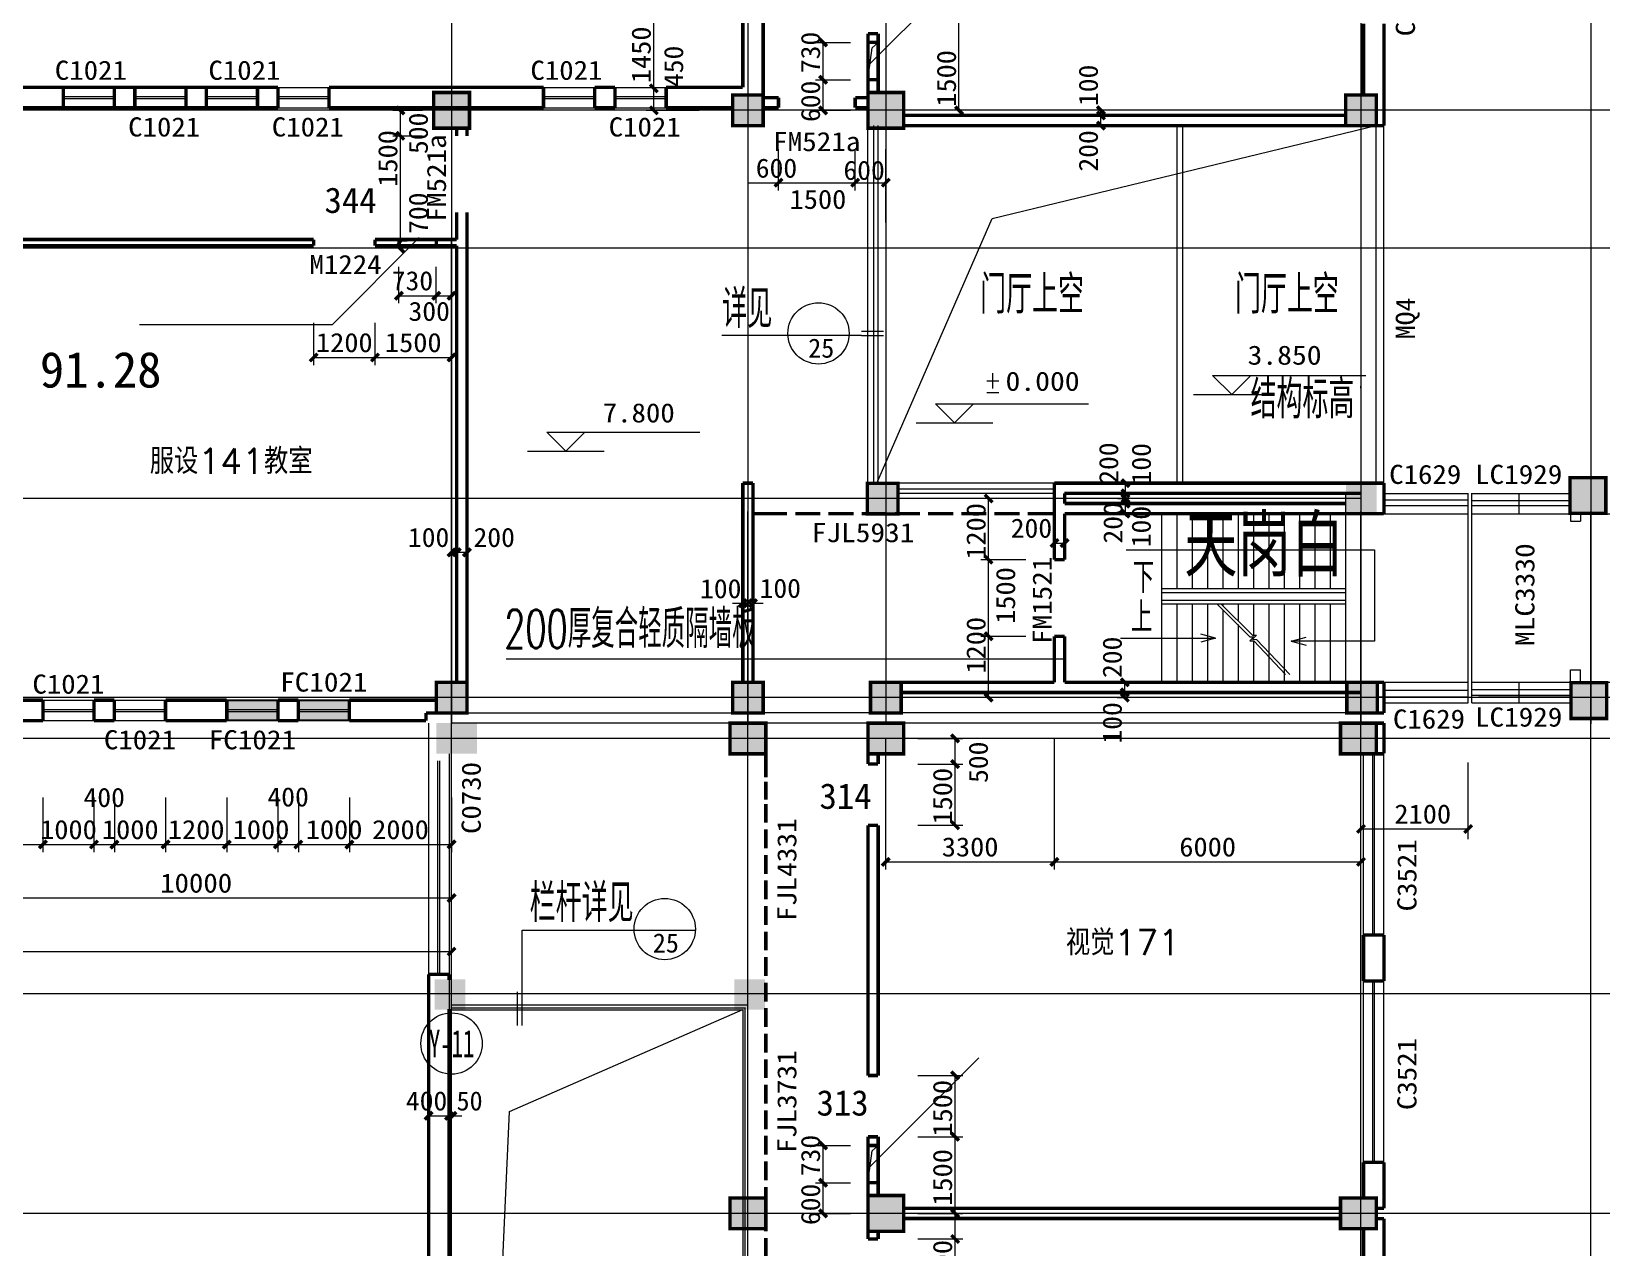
# Model space of a CAD drawing. Extents: x -307567 to 704339, y -10277 to 165507.
# Drawn here: x 149430 to 180165, y 84910 to 108725 of the extents above; entities that cross this region are included whole.
import ezdxf
from ezdxf.enums import TextEntityAlignment as Align

# ---------------------------------------------------------------- set-up
doc = ezdxf.new("R2010")
doc.units = 0
doc.header["$MEASUREMENT"] = 0
doc.layers.add('wode', color=250, linetype='CONTINUOUS', lineweight=0)
doc.layers.add('ziti', color=32, linetype='CONTINUOUS', lineweight=0)
doc.layers.add('中文', color=4, linetype='CONTINUOUS')
doc.styles.add('HZ', font='txt', dxfattribs={"width": 0.7, "height": 5, "bigfont": 'STF:宋体'})
doc.styles.get("Standard").update_dxf_attribs({"font": 'txt', "height": 3})

msp = doc.modelspace()

# ---------------------------------------------------------------- hatches: boundary and pattern name
at = {"layer": '中文'}
h = msp.add_hatch(color=0, dxfattribs=at)
h.paths.add_polyline_path([(155654.7001, 95629.61625), (154654.73702, 95629.61625), (154654.73702, 95448.36241), (155654.7001, 95448.36241)])
h.paths.add_polyline_path([(155654.7001, 95448.36241), (154654.73702, 95448.36241), (154654.73702, 95410.86288), (155654.7001, 95410.86288)])
h.paths.add_polyline_path([(155654.7001, 95410.86288), (154654.73702, 95410.86288), (154654.73702, 95229.62735), (155654.7001, 95229.62735)])
h.paths.add_polyline_path([(154254.72981, 95410.86288), (153254.7301, 95410.86288), (153254.7301, 95229.62735), (154254.72981, 95229.62735)])
h.paths.add_polyline_path([(154254.72981, 95448.36241), (153254.7301, 95448.36241), (153254.7301, 95410.86288), (154254.72981, 95410.86288)])
h.paths.add_polyline_path([(154254.72981, 95629.61625), (153254.7301, 95629.61625), (153254.7301, 95448.36241), (154254.72981, 95448.36241)])

# ---------------------------------------------------------------- linework, layer by layer
at = {"layer": 'wode', "color": 0}
for p, q in [((157654.69952, 147245.49632), (157654.69952, 95169.51457)), ((163454.6026, 147245.49632), (163454.6026, 95169.51457)), ((166154.56886, 147245.49632), (166154.56886, 95169.51457)), ((175454.45261, 147245.49632), (175454.45261, 95169.51457)), ((179954.39636, 147245.49632), (179954.39636, 95169.51457)), ((165844.53855, 108091.99403), (167976.40887, 110223.90098)), ((167584.89766, 107179.48103), (167584.89766, 109879.44728)), ((161612.47475, 107179.48103), (161612.47475, 109079.45117)), ((164776.60756, 108509.46013), (165461.41346, 108509.46013)), ((164926.60569, 107779.47353), (164926.60569, 108509.46013)), ((165884.45504, 108404.5237), (166004.57073, 108509.46013)), ((165804.58544, 107779.47353), (165884.45504, 108404.5237)), ((150054.78231, 107629.4754), (153978.72008, 107629.4754)), ((154254.72981, 107629.4754), (155254.72952, 107629.4754)), ((159454.67702, 107629.4754), (161854.64702, 107629.4754)), ((164776.60756, 107779.47353), (165461.41346, 107779.47353)), ((164926.60569, 107179.48103), (164926.60569, 107779.47353)), ((150054.78231, 107448.22156), (151054.78202, 107448.22156)), ((150054.78231, 107410.72203), (151054.78202, 107410.72203)), ((151454.7526, 107448.22156), (152454.75231, 107448.22156)), ((151454.7526, 107410.72203), (152454.75231, 107410.72203)), ((152854.75952, 107448.22156), (153854.7226, 107448.22156)), ((152854.75952, 107410.72203), (153854.7226, 107410.72203)), ((154254.72981, 107448.22156), (155254.72952, 107448.22156)), ((154254.72981, 107410.72203), (155254.72952, 107410.72203)), ((159454.67702, 107448.22156), (160454.6401, 107448.22156)), ((159454.67702, 107410.72203), (160454.6401, 107410.72203)), ((160848.64153, 107448.22156), (161848.64123, 107448.22156)), ((160848.64153, 107410.72203), (161848.64123, 107410.72203)), ((195197.62623, 107179.48103), (118974.00627, 107179.48103)), ((149975.57187, 107229.47735), (153978.53697, 107229.47735)), ((154254.72981, 107229.47735), (155254.72952, 107229.47735)), ((156502.35796, 107179.48103), (157084.07677, 107179.48103)), ((156652.35609, 106679.48117), (156652.35609, 107179.48103)), ((159454.67702, 107229.47735), (161948.76205, 107229.47735)), ((161462.47663, 107179.48103), (162501.95338, 107179.48103)), ((163070.63524, 107179.48103), (162228.80006, 107179.48103)), ((164776.60756, 107179.48103), (165461.41346, 107179.48103)), ((170214.95511, 107079.47923), (170456.9809, 107079.47923)), ((170364.95324, 107079.47923), (170364.95324, 107179.48103)), ((170364.95324, 106879.47562), (170364.95324, 107079.47923)), ((156502.35796, 106679.48117), (157084.07677, 106679.48117)), ((156652.35609, 104479.51478), (156652.35609, 106679.48117)), ((165795.68662, 106868.41619), (165795.68662, 99848.51492)), ((165910.01625, 106883.9708), (165910.01625, 99864.06954)), ((166001.01853, 106883.9708), (166001.01853, 99864.06954)), ((168236.48863, 105062.01177), (175754.44886, 106879.48478)), ((170214.95511, 106879.47562), (170456.9809, 106879.47562)), ((171855.04692, 99879.60584), (171855.04692, 106879.47562)), ((171970.03571, 99879.60584), (171970.03571, 106879.47562)), ((175754.44886, 99879.59669), (175754.44886, 106879.48478)), ((175754.44886, 99879.59669), (175754.44886, 106879.48478)), ((175754.44886, 99879.59669), (175754.44886, 106879.48478)), ((175754.44886, 99879.59669), (175754.44886, 106879.48478)), ((175904.44698, 99879.59669), (175904.44698, 106879.48478)), ((175904.44698, 99879.59669), (175904.44698, 106879.48478)), ((175904.44698, 99879.59669), (175904.44698, 106879.48478)), ((175904.44698, 99879.59669), (175904.44698, 106879.48478)), ((164054.5951, 105612.84106), (164054.5951, 106417.60701)), ((165554.57635, 105612.84106), (165554.57635, 106417.60701)), ((166154.56886, 105612.84106), (166154.56886, 106417.60701)), ((163454.6026, 105762.83919), (164054.5951, 105762.83919)), ((164054.5951, 105762.83919), (165554.57635, 105762.83919)), ((165554.57635, 105762.83919), (166154.56886, 105762.83919)), ((166154.56886, 104984.64152), (166154.56886, 105598.95269)), ((165980.58421, 99879.56922), (168236.48863, 105062.01177)), ((157022.95693, 104687.09885), (155315.30005, 102979.46029)), ((156624.70751, 104529.5111), (156672.86365, 104612.95122)), ((157354.70327, 104649.50777), (156672.86365, 104612.95122)), ((157654.69952, 91628.86669), (157654.69952, 104684.3523)), ((195197.62623, 104479.51478), (118974.00627, 104479.51478)), ((170902.28783, 104479.51478), (170237.44018, 104479.51478)), ((156624.70751, 103400.20393), (156624.70751, 104117.41908)), ((157354.70327, 103400.20393), (157354.70327, 104117.41908)), ((157654.69952, 103400.20393), (157654.69952, 104117.41908)), ((156624.70751, 103550.20205), (157354.70327, 103550.20205)), ((157354.70327, 103550.20205), (157654.69952, 103550.20205)), ((152033.32203, 102979.46029), (151545.35206, 102979.46029)), ((155315.30005, 102979.46029), (152033.32203, 102979.46029)), ((154954.73327, 103020.94231), (154954.73327, 102189.7088)), ((156154.71827, 103020.94231), (156154.71827, 102189.7088)), ((157654.69952, 103020.94231), (157654.69952, 102189.7088)), ((165680.69783, 102772.37974), (162942.71935, 102769.19375)), ((165680.69783, 102854.37335), (166107.58458, 102854.37335)), ((165680.69783, 102772.37974), (166107.58458, 102772.37974)), ((154954.73327, 102339.70693), (156154.71827, 102339.70693)), ((156154.71827, 102339.70693), (157654.69952, 102339.70693)), ((168128.78734, 101882.32434), (168368.79899, 101882.32434)), ((168248.79317, 101732.32622), (168248.79317, 102032.32247)), ((172924.95542, 101614.59087), (172549.9601, 101989.58618)), ((172549.9601, 101989.58618), (175549.9226, 101989.58618)), ((173299.95073, 101989.58618), (172924.95542, 101614.59087)), ((175454.45261, 101969.04201), (175454.45261, 101931.54248)), ((175454.45261, 101740.04402), (175454.45261, 101777.54355)), ((167498.80254, 101057.33465), (167123.80723, 101432.32997)), ((167123.80723, 101432.32997), (170123.76973, 101432.32997)), ((167873.79785, 101432.32997), (167498.80254, 101057.33465)), ((168128.78734, 101657.32715), (168368.79899, 101657.32715)), ((172174.96479, 101614.59087), (173674.94604, 101614.59087)), ((159891.0119, 100505.21448), (159516.01658, 100880.20979)), ((159516.01658, 100880.20979), (162515.97908, 100880.20979)), ((160266.00721, 100880.20979), (159891.0119, 100505.21448)), ((166748.81192, 101057.33465), (168248.79317, 101057.33465)), ((159141.02127, 100505.21448), (160641.00252, 100505.21448)), ((157654.69952, 92806.33), (157654.69952, 99709.87835)), ((169454.52761, 99879.56922), (166392.56637, 99879.56922)), ((169454.52761, 99759.57256), (166392.56637, 99759.57256)), ((169454.52761, 99676.57188), (166392.56637, 99676.57188)), ((169454.52761, 99479.57117), (169454.52761, 99879.60584)), ((170696.7362, 99879.60584), (170864.31223, 99879.60584)), ((170696.7362, 99679.6114), (170864.31223, 99679.6114)), ((170846.73432, 99679.6114), (170846.73432, 99879.60584)), ((170846.73432, 99579.57297), (170846.73432, 99679.6114)), ((175153.17463, 99679.6114), (175153.17463, 95979.61797)), ((175904.44698, 99679.57478), (177554.42636, 99679.57478)), ((177554.42636, 97604.59461), (177554.42636, 99684.57349)), ((177624.44501, 97604.59461), (177624.44501, 99684.57349)), ((177624.44501, 99679.57478), (179547.43123, 99679.57478)), ((178554.42606, 99279.78729), (178554.42606, 99684.57349)), ((175454.45261, 99579.57297), (118974.00627, 99579.57297)), ((175454.45261, 99579.57297), (118974.00627, 99579.57297)), ((157654.69952, 14532.32064), (157654.69952, 99322.83485)), ((163454.6026, 14532.32064), (163454.6026, 99322.83485)), ((168892.25436, 99579.57297), (168016.06902, 99579.57297)), ((168166.06715, 98379.58797), (168166.06715, 99579.57297)), ((170696.7362, 99579.57297), (170864.31223, 99579.57297)), ((170696.7362, 99479.60779), (170864.31223, 99479.60779)), ((170696.7362, 99279.61334), (170864.31223, 99279.61334)), ((170846.73432, 99479.60779), (170846.73432, 99579.57297)), ((170846.73432, 99279.61334), (170846.73432, 99479.60779)), ((171553.21963, 99279.61334), (171553.21963, 95979.61797)), ((171853.21588, 99279.61334), (171853.21588, 97814.59565)), ((172153.21213, 99279.61334), (172153.21213, 97814.59565)), ((172453.20838, 99279.61334), (172453.20838, 97814.59565)), ((172753.20463, 99279.61334), (172753.20463, 97814.59565)), ((173053.20088, 99279.61334), (173053.20088, 97814.59565)), ((173353.19713, 99279.61334), (173353.19713, 97814.59565)), ((173653.19338, 99279.61334), (173653.19338, 97814.59565)), ((173953.18963, 99279.60419), (173953.18963, 97814.59565)), ((174253.18588, 99279.60419), (174253.18588, 97814.59565)), ((174553.18213, 99279.60419), (174553.18213, 97814.59565)), ((174853.17838, 99279.60419), (174853.17838, 97814.59565)), ((175454.45261, 14532.32064), (175454.45261, 99322.83485)), ((175459.10343, 99279.78729), (177554.42636, 99279.78729)), ((175904.44698, 99549.57152), (177554.42636, 99549.57152)), ((175904.44698, 99439.57228), (177554.42636, 99439.57228)), ((177624.44501, 99540.55369), (179547.43123, 99540.55369)), ((177624.44501, 99439.57228), (179547.43123, 99439.57228)), ((177624.44501, 99279.78729), (193884.22712, 99279.78729)), ((179554.42577, 99280.0711), (179554.42577, 99133.28644)), ((179754.41106, 99280.0711), (179754.41106, 99133.28644)), ((179954.39636, 14532.32064), (179954.39636, 99322.83485)), ((179554.42577, 99133.28644), (179754.41106, 99133.28644)), ((157654.69952, 98674.8327), (157654.69952, 97757.1928)), ((157754.67385, 98674.8327), (157754.67385, 97757.1928)), ((157954.69577, 98674.8327), (157954.69577, 97757.1928)), ((169454.52761, 98855.75695), (169454.52761, 98529.5861)), ((169454.52761, 98705.75882), (169654.54952, 98705.75882)), ((169654.54952, 98855.75695), (169654.54952, 98529.5861)), ((157654.69952, 98524.83457), (157754.67385, 98524.83457)), ((157754.67385, 98524.83457), (157954.69577, 98524.83457)), ((168892.25436, 98379.58797), (168016.06902, 98379.58797)), ((168166.06715, 96879.60672), (168166.06715, 98379.58797)), ((170860.83327, 98575.53584), (175720.79449, 98575.53584)), ((175720.79449, 98575.53584), (175720.79449, 96785.55578)), ((171553.21963, 97814.59565), (175153.17463, 97814.59565)), ((171553.21963, 97739.59658), (175153.17463, 97739.59658)), ((163154.60635, 97528.21312), (163454.6026, 97528.21312)), ((163454.6026, 97528.21312), (163754.59885, 97528.21312)), ((171553.21963, 97589.59846), (175153.17463, 97589.59846)), ((171553.21963, 97514.5994), (175153.17463, 97514.5994)), ((171853.21588, 97514.5994), (171853.21588, 95979.61797)), ((171853.21588, 97514.5994), (171853.21588, 95979.61797)), ((172153.21213, 97514.5994), (172153.21213, 95979.61797)), ((172453.20838, 97514.5994), (172453.20838, 95979.61797)), ((172633.23543, 97514.5994), (173279.18683, 96871.49525)), ((172713.50786, 97514.5994), (173331.15151, 96901.49671)), ((172753.20463, 97514.5994), (172753.20463, 97472.53144)), ((173053.20088, 97514.5994), (173053.20088, 97195.83507)), ((173353.19713, 97514.5994), (173353.19713, 96901.49671)), ((173653.19338, 97514.5994), (173653.19338, 95979.61797)), ((173653.19338, 97514.5994), (173653.19338, 96560.43957)), ((173953.18963, 97514.5994), (173953.18963, 95979.61797)), ((173953.18963, 97514.5994), (173953.18963, 95979.61797)), ((174253.18588, 97514.5994), (174253.18588, 95979.61797)), ((174253.18588, 97514.5994), (174253.18588, 95979.61797)), ((174553.18213, 97514.5994), (174553.18213, 95979.61797)), ((174853.17838, 97514.5994), (174853.17838, 95979.61797)), ((175153.17463, 97514.5994), (175153.17463, 95979.61797)), ((177554.42636, 95579.61077), (177554.42636, 97604.59461)), ((177624.44501, 95579.61077), (177624.44501, 97604.59461)), ((163554.61356, 97258.21832), (163554.61356, 96552.60275)), ((172753.20463, 97387.51663), (172753.20463, 95979.61797)), ((172753.20463, 97387.51663), (172753.20463, 95979.61797)), ((168892.25436, 96879.60672), (168016.06902, 96879.60672)), ((168166.06715, 95679.62172), (168166.06715, 96879.60672)), ((170748.11495, 96841.31985), (172609.24891, 96841.31985)), ((172609.24891, 96841.31985), (172319.46982, 96918.96475)), ((172609.24891, 96841.31985), (172319.46982, 96763.6841)), ((173053.20088, 97110.82026), (173053.20088, 95979.61797)), ((173053.20088, 97110.82026), (173053.20088, 95979.61797)), ((173358.72685, 96869.22477), (173276.91635, 96791.9827)), ((173279.18683, 96871.49525), (173358.72685, 96869.22477)), ((173410.65491, 96899.22623), (173328.88103, 96821.975)), ((173328.88103, 96821.975), (173408.38443, 96819.71367)), ((173331.15151, 96901.49671), (173410.65491, 96899.22623)), ((173408.38443, 96819.71367), (174060.01203, 96129.6161)), ((174090.80998, 96785.55578), (174380.58908, 96863.20068)), ((173276.91635, 96791.9827), (173356.41975, 96789.71222)), ((173353.19713, 96793.10878), (173353.19713, 95979.61797)), ((173353.19713, 96793.10878), (173353.19713, 95979.61797)), ((173356.41975, 96789.71222), (173979.7396, 96129.6161)), ((175720.79449, 96785.55578), (174090.80998, 96785.55578)), ((174090.80998, 96785.55578), (174380.58908, 96707.92003)), ((169654.54952, 96429.61235), (158719.66423, 96429.61235)), ((173653.19338, 96475.40645), (173653.19338, 95979.61797)), ((173653.19338, 96475.40645), (173653.19338, 95979.61797)), ((179554.42577, 95979.61797), (179554.42577, 96224.39946)), ((179554.42577, 96224.39946), (179754.41106, 96224.39946)), ((179754.41106, 95979.61797), (179754.41106, 96224.39946)), ((170682.30767, 95979.61797), (170853.54576, 95979.61797)), ((170832.30579, 95779.61437), (170832.30579, 95979.61797)), ((173953.18963, 96157.68582), (173953.18963, 96129.6161)), ((173953.18963, 96157.68582), (173953.18963, 96129.6161)), ((175754.44886, 95979.61797), (177554.42636, 95979.61797)), ((177624.44501, 95979.61797), (179554.42577, 95979.61797)), ((178554.42606, 95579.61077), (178554.42606, 95979.61797)), ((179754.41106, 95979.61797), (193884.22712, 95979.61797)), ((195197.62623, 95679.62172), (118974.00627, 95679.62172)), ((195197.62623, 95679.62172), (118974.00627, 95679.62172)), ((149654.7751, 95629.61625), (150654.77481, 95629.61625)), ((151054.78202, 95629.61625), (152054.7451, 95629.61625)), ((153254.7301, 95629.61625), (154254.72981, 95629.61625)), ((154654.73702, 95629.61625), (155654.7001, 95629.61625)), ((168892.25436, 95679.62172), (168016.06902, 95679.62172)), ((170682.30767, 95779.61437), (170853.54576, 95779.61437)), ((170682.30767, 95679.62172), (170853.54576, 95679.62172)), ((170832.30579, 95679.62172), (170832.30579, 95779.61437)), ((177554.42636, 95689.61916), (175754.44886, 95689.61916)), ((177554.42636, 95819.61326), (175904.44698, 95819.61326)), ((177624.44501, 95838.91233), (179566.181, 95838.91233)), ((179566.181, 95719.61146), (177624.44501, 95719.61146)), ((179566.181, 95689.61916), (177754.44827, 95689.61916)), ((149654.7751, 95448.36241), (150654.77481, 95448.36241)), ((149654.7751, 95410.86288), (150654.77481, 95410.86288)), ((151054.78202, 95448.36241), (152054.7451, 95448.36241)), ((151054.78202, 95410.86288), (152054.7451, 95410.86288)), ((153254.7301, 95448.36241), (154254.72981, 95448.36241)), ((153254.7301, 95410.86288), (154254.72981, 95410.86288)), ((154654.73702, 95448.36241), (155654.7001, 95448.36241)), ((154654.73702, 95410.86288), (155654.7001, 95410.86288)), ((157954.69577, 95379.62547), (163454.6026, 95379.62547)), ((163454.6026, 77879.83659), (163454.6026, 95379.62547)), ((175454.45261, 95379.62547), (163754.59885, 95379.62547)), ((175904.44698, 95579.61077), (177554.42636, 95579.61077)), ((177624.44501, 95579.61077), (179566.181, 95579.61077)), ((149654.7751, 95229.62735), (150654.77481, 95229.62735)), ((151054.78202, 95229.62735), (152054.7451, 95229.62735)), ((153254.7301, 95229.62735), (154254.72981, 95229.62735)), ((154654.73702, 95229.62735), (155654.7001, 95229.62735)), ((157204.70514, 95179.62187), (157204.70514, 78029.83472)), ((175054.48202, 95179.62187), (157654.69952, 95179.62187)), ((195197.62623, 94879.62562), (118974.00627, 94879.62562)), ((195197.62623, 94879.62562), (118974.00627, 94879.62562)), ((163454.6026, 45980.23915), (163454.6026, 94879.62562)), ((166154.56886, 92313.91062), (166154.56886, 94879.62562)), ((166781.03807, 94879.62562), (167660.33617, 94879.62562)), ((166781.03807, 94879.62562), (167660.33617, 94879.62562)), ((166781.03807, 94879.62562), (167660.33617, 94879.62562)), ((167510.33804, 94379.62577), (167510.33804, 94879.62562)), ((167510.33804, 94379.62577), (167510.33804, 94879.62562)), ((167510.33804, 94379.62577), (167510.33804, 94879.62562)), ((169454.52761, 92313.91062), (169454.52761, 94879.62562)), ((175454.45261, 92313.91062), (175454.45261, 94879.62562)), ((157387.7717, 90262.67894), (157387.7717, 94442.13719)), ((157425.27123, 90262.67894), (157425.27123, 94442.13719)), ((157604.67573, 94579.62937), (157604.67573, 77879.83659)), ((166781.03807, 94379.62577), (167660.33617, 94379.62577)), ((166781.03807, 94379.62577), (167660.33617, 94379.62577)), ((166781.03807, 94379.62577), (167660.33617, 94379.62577)), ((167510.33804, 93179.64077), (167510.33804, 94379.62577)), ((167510.33804, 93179.64077), (167510.33804, 94379.62577)), ((167510.33804, 93179.64077), (167510.33804, 94379.62577)), ((175454.45261, 92908.4558), (175454.45261, 94410.735)), ((175504.4764, 91029.67985), (175504.4764, 94589.6268)), ((175685.71192, 91029.67985), (175685.71192, 94589.6268)), ((175723.21145, 91029.67985), (175723.21145, 94589.6268)), ((175904.44698, 91029.67985), (175904.44698, 94589.6268)), ((177554.42636, 92908.4558), (177554.42636, 94410.735)), ((149654.7751, 93726.98195), (149654.7751, 92653.62195)), ((149654.7751, 93726.98195), (149654.7751, 92653.62195)), ((150654.77481, 93726.98195), (150654.77481, 92653.62195)), ((150654.77481, 93726.98195), (150654.77481, 92653.62195)), ((151054.78202, 93726.98195), (151054.78202, 92653.62195)), ((151054.78202, 93726.98195), (151054.78202, 92653.62195)), ((152054.7451, 93726.98195), (152054.7451, 92653.62195)), ((152054.7451, 93726.98195), (152054.7451, 92653.62195)), ((153254.7301, 93726.98195), (153254.7301, 92653.62195)), ((153254.7301, 93726.98195), (153254.7301, 92653.62195)), ((154254.72981, 93726.98195), (154254.72981, 92653.62195)), ((154254.72981, 93726.98195), (154254.72981, 92653.62195)), ((154654.73702, 93726.98195), (154654.73702, 92653.62195)), ((154654.73702, 93726.98195), (154654.73702, 92653.62195)), ((155654.7001, 93726.98195), (155654.7001, 92653.62195)), ((155654.7001, 93726.98195), (155654.7001, 92653.62195)), ((157654.69952, 93726.98195), (157654.69952, 92653.62195)), ((157654.69952, 93726.98195), (157654.69952, 92653.62195)), ((166781.03807, 93179.64077), (167660.33617, 93179.64077)), ((166781.03807, 93179.64077), (167660.33617, 93179.64077)), ((166781.03807, 93179.64077), (167660.33617, 93179.64077)), ((175454.45261, 93108.45025), (177554.42636, 93108.45025)), ((147654.81231, 92803.62008), (149654.7751, 92803.62008)), ((147654.81231, 92803.62008), (149654.7751, 92803.62008)), ((149654.7751, 92803.62008), (150654.77481, 92803.62008)), ((149654.7751, 92803.62008), (150654.77481, 92803.62008)), ((150654.77481, 92803.62008), (151054.78202, 92803.62008)), ((150654.77481, 92803.62008), (151054.78202, 92803.62008)), ((151054.78202, 92803.62008), (152054.7451, 92803.62008)), ((151054.78202, 92803.62008), (152054.7451, 92803.62008)), ((152054.7451, 92803.62008), (153254.7301, 92803.62008)), ((152054.7451, 92803.62008), (153254.7301, 92803.62008)), ((153254.7301, 92803.62008), (154254.72981, 92803.62008)), ((153254.7301, 92803.62008), (154254.72981, 92803.62008)), ((154254.72981, 92803.62008), (154654.73702, 92803.62008)), ((154254.72981, 92803.62008), (154654.73702, 92803.62008)), ((154654.73702, 92803.62008), (155654.7001, 92803.62008)), ((154654.73702, 92803.62008), (155654.7001, 92803.62008)), ((155654.7001, 92803.62008), (157654.69952, 92803.62008)), ((155654.7001, 92803.62008), (157654.69952, 92803.62008)), ((157654.69952, 89506.36667), (157654.69952, 92806.33)), ((166154.56886, 92463.90875), (169454.52761, 92463.90875)), ((169454.52761, 92463.90875), (175454.45261, 92463.90875)), ((147654.81231, 91756.34313), (157654.69952, 91756.34313)), ((157654.69952, 88328.91252), (157654.69952, 91628.86669)), ((159037.27501, 89261.71336), (159037.27501, 91126.68791)), ((159037.27501, 91126.68791), (162426.44163, 91126.68791)), ((125405.10264, 90706.35625), (157654.69952, 90706.35625)), ((175504.4764, 86579.72784), (175504.4764, 90129.6911)), ((175685.71192, 86579.72784), (175685.71192, 90129.6911)), ((175723.21145, 86579.72784), (175723.21145, 90129.6911)), ((175904.44698, 86579.72784), (175904.44698, 90129.6911)), ((195197.62623, 89879.68202), (118974.00627, 89879.68202)), ((195197.62623, 89879.68202), (118974.00627, 89879.68202)), ((158936.56826, 89915.99138), (158936.56826, 89261.71336)), ((157654.69952, 89662.65897), (163454.6026, 89662.65897)), ((157654.69952, 89603.65855), (163395.68, 89603.65855)), ((157654.69952, 89564.70793), (163355.65365, 89564.70793)), ((158785.50814, 87574.55489), (163355.65365, 89573.6754)), ((158785.50814, 87574.55489), (163355.65365, 89573.6754)), ((163355.65365, 89573.6754), (163355.65365, 68636.83384)), ((163395.68, 89612.63061), (163395.68, 68596.83495)), ((165844.53855, 86492.25945), (167976.40887, 88624.1664)), ((166781.03807, 88279.70812), (167660.33617, 88279.70812)), ((167510.33804, 87079.72312), (167510.33804, 88279.70812)), ((157204.70514, 87640.6826), (157204.70514, 87132.90544)), ((157604.67573, 87640.6826), (157604.67573, 87132.90544)), ((157204.70514, 87490.68447), (157604.67573, 87490.68447)), ((157604.67573, 87490.68447), (157854.68481, 87490.68447)), ((157954.69577, 68798.06993), (158785.50814, 87574.55489)), ((166781.03807, 87079.72312), (167660.33617, 87079.72312)), ((167510.33804, 85579.74187), (167510.33804, 87079.72312)), ((164776.60756, 86909.72555), (165461.41346, 86909.72555)), ((164926.60569, 86179.73437), (164926.60569, 86909.72555)), ((165804.58544, 86179.73437), (165884.45504, 86804.78912)), ((165884.45504, 86804.78912), (166004.57073, 86909.72555)), ((164776.60756, 86179.73437), (165461.41346, 86179.73437)), ((164926.60569, 85579.74187), (164926.60569, 86179.73437)), ((195197.62623, 85579.74187), (118974.00627, 85579.74187)), ((195197.62623, 85579.74187), (118974.00627, 85579.74187)), ((164776.60756, 85579.74187), (165461.41346, 85579.74187)), ((166781.03807, 85579.74187), (167660.33617, 85579.74187)), ((166781.03807, 85579.74187), (167660.33617, 85579.74187)), ((167510.33804, 85079.74659), (167510.33804, 85579.74187)), ((179585.69979, 85579.74187), (177931.2527, 85579.74187)), ((166781.03807, 85079.74659), (167660.33617, 85079.74659)), ((167510.33804, 83879.76159), (167510.33804, 85079.74659))]:
    msp.add_line(p, q, dxfattribs=at)
at = {"layer": 'wode', "color": 0, "const_width": 67.49915}
for points in [[(163354.62827, 107629.4754), (163354.62827, 109079.45117)], [(163754.59885, 107429.4718), (163754.59885, 109079.45117)], [(175504.4764, 107479.47728), (175504.4764, 108879.45673)], [(175904.44698, 107179.48103), (175904.44698, 108879.45673)], [(164851.60663, 108584.45919), (165001.60475, 108434.46107)], [(165804.58544, 107529.4736), (165804.58544, 108679.46228)], [(166004.57073, 108679.46228), (165804.58544, 108679.46228)], [(166004.57073, 108679.46228), (165804.58544, 108679.46228)], [(166004.57073, 108679.46228), (165804.58544, 108679.46228)], [(165804.58544, 108509.46013), (166004.57073, 108509.46013)], [(166004.57073, 107529.4736), (166004.57073, 108679.46228)], [(164851.60663, 107854.47259), (165001.60475, 107704.47446)], [(154254.72981, 107629.4754), (145854.83481, 107629.4754)], [(150054.78231, 107229.47735), (150054.78231, 107629.4754)], [(151054.78202, 107229.47735), (151054.78202, 107629.4754)], [(151454.7526, 107229.47735), (151454.7526, 107629.4754)], [(151454.7526, 107229.47735), (151454.7526, 107629.4754)], [(152454.75231, 107229.47735), (152454.75231, 107629.4754)], [(152854.75952, 107229.47735), (152854.75952, 107629.4754)], [(152854.75952, 107229.47735), (152854.75952, 107629.4754)], [(152854.75952, 107229.47735), (152854.75952, 107629.4754)], [(153854.7226, 107229.47735), (153854.7226, 107629.4754)], [(154254.72981, 107229.47735), (154254.72981, 107629.4754)], [(154254.72981, 107229.47735), (154254.72981, 107629.4754)], [(154254.72981, 107229.47735), (154254.72981, 107629.4754)], [(154254.72981, 107229.47735), (154254.72981, 107629.4754)], [(155254.72952, 107229.47735), (155254.72952, 107629.4754)], [(159454.67702, 107629.4754), (155254.72952, 107629.4754)], [(159454.67702, 107229.47735), (159454.67702, 107629.4754)], [(159454.67702, 107229.47735), (159454.67702, 107629.4754)], [(159454.67702, 107229.47735), (159454.67702, 107629.4754)], [(159454.67702, 107229.47735), (159454.67702, 107629.4754)], [(160454.6401, 107229.47735), (160454.6401, 107629.4754)], [(160854.64731, 107629.4754), (160454.6401, 107629.4754)], [(160854.64731, 107229.47735), (160854.64731, 107629.4754)], [(161537.47569, 107685.46835), (161687.47381, 107535.47023)], [(161854.64702, 107229.47735), (161854.64702, 107629.4754)], [(163354.62827, 107629.4754), (161854.64702, 107629.4754)], [(165804.58544, 107779.47353), (166004.57073, 107779.47353)], [(156577.35703, 107254.48009), (156727.35515, 107104.48196)], [(157304.67948, 107529.4736), (157304.67948, 106829.4793), (158004.68294, 106829.4793), (158004.68294, 107529.4736), (157304.67948, 107529.4736), (157304.67948, 106829.4793)], [(161537.47569, 107254.48009), (161687.47381, 107104.48196)], [(163154.60635, 107479.47728), (163154.60635, 106879.48478), (163754.59885, 106879.48478), (163754.59885, 107479.47728), (163154.60635, 107479.47728), (163154.60635, 106879.48478)], [(164054.5951, 107429.4718), (163754.59885, 107429.4718)], [(164054.5951, 107429.4718), (164054.5951, 107229.47735)], [(164851.60663, 107254.48009), (165001.60475, 107104.48196)], [(165554.57635, 107429.4718), (165554.57635, 107229.47735)], [(165804.58544, 107429.4718), (165554.57635, 107429.4718)], [(165804.58544, 107529.4736), (165804.58544, 106829.4793), (166504.58889, 106829.4793), (166504.58889, 107529.4736), (165804.58544, 107529.4736), (165804.58544, 106829.4793)], [(167512.35218, 107254.48009), (167662.3503, 107104.48196)], [(170289.95417, 107254.48009), (170439.9523, 107104.48196)], [(175154.45636, 107479.47728), (175154.45636, 106879.48478), (175754.44886, 106879.48478), (175754.44886, 107479.47728), (175154.45636, 107479.47728), (175154.45636, 106879.48478)], [(154254.72981, 107229.47735), (148004.79573, 107229.47735)], [(159454.67702, 107229.47735), (155254.72952, 107229.47735)], [(160854.64731, 107229.47735), (160454.6401, 107229.47735)], [(163154.60635, 107229.47735), (161854.64702, 107229.47735)], [(164054.5951, 107229.47735), (163754.59885, 107229.47735)], [(165804.58544, 107229.47735), (165554.57635, 107229.47735)], [(166504.58889, 107079.49754), (175154.45636, 107079.47007)], [(170289.95417, 107154.47829), (170439.9523, 107004.48016)], [(170289.95417, 106954.47468), (170439.9523, 106804.47656)], [(175904.44698, 107179.48103), (175904.44698, 106879.48478)], [(156577.35703, 106754.48024), (156727.35515, 106604.48211)], [(157754.67385, 106679.48117), (157754.67385, 106829.4793)], [(157954.69577, 106679.48117), (157954.69577, 106829.4793)], [(166504.58889, 106879.47562), (175504.4764, 106879.47562)], [(175904.44698, 106879.48478), (175504.4764, 106879.48478)], [(163979.59604, 105687.84013), (164129.59417, 105837.83825)], [(165479.57729, 105687.84013), (165629.57542, 105837.83825)], [(166079.56979, 105687.84013), (166229.56792, 105837.83825)], [(157754.67385, 104649.50777), (157754.67385, 105179.49992)], [(157954.69577, 99579.57297), (157954.69577, 105179.49992)], [(149154.79356, 104649.50777), (154954.73327, 104649.50777)], [(149154.79356, 104529.5111), (154954.73327, 104529.5111)], [(154954.73327, 104529.5111), (154954.73327, 104649.50777)], [(157654.69952, 104649.50777), (156154.71827, 104649.50777)], [(156154.71827, 104529.5111), (156154.71827, 104649.50777)], [(157754.67385, 104529.5111), (156154.71827, 104529.5111)], [(156567.83566, 104552.40815), (156717.83379, 104402.41003)], [(156624.70751, 104529.5111), (156624.70751, 104649.50777)], [(157354.70327, 104649.50777), (157354.70327, 104529.5111)], [(157654.69952, 104649.50777), (157754.67385, 104649.50777)], [(157754.67385, 99579.57297), (157754.67385, 104529.5111)], [(156549.70845, 103475.20299), (156699.70657, 103625.20111)], [(157279.7042, 103475.20299), (157429.70233, 103625.20111)], [(157579.70045, 103475.20299), (157729.69858, 103625.20111)], [(154879.7342, 102264.70787), (155029.73233, 102414.70599)], [(156079.7192, 102264.70787), (156229.71733, 102414.70599)], [(157579.70045, 102264.70787), (157729.69858, 102414.70599)], [(163354.62827, 95979.61797), (163354.62827, 99879.56922)], [(163554.61356, 99879.56922), (163354.62827, 99879.56922)], [(163554.61356, 95979.61797), (163554.61356, 99879.56922)], [(165792.57387, 99873.5726), (165792.57387, 99273.5801), (166392.56637, 99273.5801), (166392.56637, 99873.5726), (165792.57387, 99873.5726), (165792.57387, 99273.5801)], [(169451.8543, 99879.60584), (171851.8243, 99879.60584)], [(169454.52761, 99879.60584), (169454.52761, 98379.58797)], [(170771.73526, 99954.60491), (170921.73339, 99804.60678)], [(171851.8243, 99879.60584), (175901.77368, 99879.59669)], [(175904.44698, 99279.78729), (175904.44698, 99879.59669)], [(179547.43123, 99988.57055), (179547.43123, 99288.57625), (180247.39807, 99288.57625), (180247.39807, 99988.57055), (179547.43123, 99988.57055), (179547.43123, 99288.57625)], [(157754.67385, 95979.61797), (157754.67385, 99579.57297)], [(157954.69577, 95979.61797), (157954.69577, 99579.57297)], [(168091.06809, 99654.57204), (168241.06621, 99504.57391)], [(169651.83959, 99679.6114), (175451.7793, 99679.6114)], [(169654.54952, 99679.6114), (169654.54952, 99479.60779)], [(170771.73526, 99754.61046), (170921.73339, 99604.61233)], [(170771.73526, 99654.57204), (170921.73339, 99504.57391)], [(170771.73526, 99554.60686), (170921.73339, 99404.60873)], [(164217.15411, 99279.57672), (163554.61356, 99279.57672)], [(164874.16494, 99279.57672), (164381.61738, 99279.57672)], [(165524.14461, 99279.57672), (165031.59705, 99279.57672)], [(166174.12427, 99279.57672), (165681.57672, 99279.57672)], [(166824.14056, 99279.57672), (166331.59301, 99279.57672)], [(167474.12023, 99279.57672), (166981.57268, 99279.57672)], [(168124.0999, 99279.57672), (167631.55235, 99279.57672)], [(168774.11619, 99279.57672), (168281.56863, 99279.57672)], [(169454.52761, 99279.57672), (168931.5483, 99279.57672)], [(169654.54952, 99479.60779), (171851.8243, 99479.60779)], [(169654.54952, 99279.61334), (171851.8243, 99279.61334)], [(169654.54952, 99279.61334), (169654.54952, 98379.58797)], [(169674.10494, 99279.57672), (169654.54952, 99279.57672)], [(170771.73526, 99354.61241), (170921.73339, 99204.61428)], [(171851.8243, 99479.60779), (175153.17463, 99479.60779)], [(171851.8243, 99279.61334), (175901.77368, 99279.60419)], [(169379.52854, 98630.75976), (169529.52667, 98780.75789)], [(169579.55046, 98630.75976), (169729.54858, 98780.75789)], [(157579.70045, 98449.83551), (157729.69858, 98599.83363)], [(157679.67479, 98449.83551), (157829.67292, 98599.83363)], [(157879.6967, 98449.83551), (158029.69483, 98599.83363)], [(168091.06809, 98454.58704), (168241.06621, 98304.58891)], [(169654.54952, 98379.58797), (169454.52761, 98379.58797)], [(163279.62921, 97453.21406), (163429.62733, 97603.21218)], [(163379.60354, 97453.21406), (163529.60167, 97603.21218)], [(163479.6145, 97453.21406), (163629.61262, 97603.21218)], [(168091.06809, 96954.60579), (168241.06621, 96804.60766)], [(169454.52761, 95979.61797), (169454.52761, 96879.60672)], [(169654.54952, 96879.60672), (169454.52761, 96879.60672)], [(169654.54952, 95979.61797), (169654.54952, 96879.60672)], [(157354.70327, 95979.61797), (157354.70327, 95379.62547), (157954.69577, 95379.62547), (157954.69577, 95979.61797), (157354.70327, 95979.61797), (157354.70327, 95379.62547)], [(163154.60635, 95979.61797), (163154.60635, 95379.62547), (163754.59885, 95379.62547), (163754.59885, 95979.61797), (163154.60635, 95979.61797), (163154.60635, 95379.62547)], [(165854.5726, 95979.61797), (165854.5726, 95379.62547), (166454.56511, 95379.62547), (166454.56511, 95979.61797), (165854.5726, 95979.61797), (165854.5726, 95379.62547)], [(166154.56886, 95979.61797), (169454.52761, 95979.61797)], [(169654.54952, 95979.61797), (171554.50136, 95979.61797)], [(170757.30673, 96054.61704), (170907.30486, 95904.61891)], [(171554.50136, 95979.61797), (175454.45261, 95979.61797)], [(175904.44698, 95979.61797), (175153.17463, 95979.61797)], [(175177.45412, 95979.61797), (175177.45412, 95379.62547), (175777.44662, 95379.62547), (175777.44662, 95979.61797), (175177.45412, 95979.61797), (175177.45412, 95379.62547)], [(175904.44698, 95979.61797), (175904.44698, 95379.62547)], [(179566.181, 95970.70085), (179566.181, 95270.7157), (180266.18445, 95270.7157), (180266.18445, 95970.70085), (179566.181, 95970.70085), (179566.181, 95270.7157)], [(148004.79573, 95629.61625), (149654.7751, 95629.61625)], [(149654.7751, 95229.62735), (149654.7751, 95629.61625)], [(150654.77481, 95629.61625), (151054.78202, 95629.61625)], [(150654.77481, 95229.62735), (150654.77481, 95629.61625)], [(151054.78202, 95229.62735), (151054.78202, 95629.61625)], [(152054.7451, 95629.61625), (153254.7301, 95629.61625)], [(152054.7451, 95229.62735), (152054.7451, 95629.61625)], [(153254.7301, 95229.62735), (153254.7301, 95629.61625)], [(154254.72981, 95629.61625), (154654.73702, 95629.61625)], [(154254.72981, 95229.62735), (154254.72981, 95629.61625)], [(154654.73702, 95229.62735), (154654.73702, 95629.61625)], [(157354.70327, 95629.61625), (155654.7001, 95629.61625)], [(155654.7001, 95229.62735), (155654.7001, 95629.61625)], [(166454.56511, 95779.61437), (169454.52761, 95779.61437)], [(168091.06809, 95754.62079), (168241.06621, 95604.62266)], [(169454.52761, 95779.61437), (171554.50136, 95779.61437)], [(170757.30673, 95854.61343), (170907.30486, 95704.61531)], [(170757.30673, 95754.62079), (170907.30486, 95604.62266)], [(171554.50136, 95779.61437), (175454.45261, 95779.61437)], [(157954.69577, 95379.62547), (157154.68135, 95379.62547)], [(157154.68135, 95379.62547), (157154.68135, 95229.62735)], [(175777.44662, 95379.62547), (175904.44698, 95379.62547)], [(147654.81231, 95229.62735), (149654.7751, 95229.62735)], [(150654.77481, 95229.62735), (151054.78202, 95229.62735)], [(152054.7451, 95229.62735), (153254.7301, 95229.62735)], [(154254.72981, 95229.62735), (154654.73702, 95229.62735)], [(157154.68135, 95229.62735), (155654.7001, 95229.62735)], [(163104.61919, 95179.62187), (163104.61919, 94579.62937), (163804.62264, 94579.62937), (163804.62264, 95179.62187), (163104.61919, 95179.62187), (163104.61919, 94579.62937)], [(165804.58544, 95179.62187), (165804.58544, 94579.62937), (166504.58889, 94579.62937), (166504.58889, 95179.62187), (165804.58544, 95179.62187), (165804.58544, 94579.62937)], [(167435.33898, 94954.62468), (167585.3371, 94804.62656)], [(167435.33898, 94954.62468), (167585.3371, 94804.62656)], [(167435.33898, 94954.62468), (167585.3371, 94804.62656)], [(175054.48202, 95179.62187), (175054.48202, 94579.62937), (175754.44886, 94579.62937), (175754.44886, 95179.62187), (175054.48202, 95179.62187), (175054.48202, 94579.62937)], [(175754.44886, 95179.62187), (175904.44698, 95179.62187)], [(175904.44698, 95179.62187), (175904.44698, 94589.6268)], [(163804.62264, 94115.63676), (163804.62264, 94673.63454)], [(165804.58544, 94579.62937), (165804.58544, 94379.62577)], [(166004.57073, 94379.62577), (165804.58544, 94379.62577)], [(166004.57073, 94579.62937), (166004.57073, 94379.62577)], [(167435.33898, 94454.62483), (167585.3371, 94304.6267)], [(167435.33898, 94454.62483), (167585.3371, 94304.6267)], [(167435.33898, 94454.62483), (167585.3371, 94304.6267)], [(175504.4764, 94579.62937), (175504.4764, 94589.6268)], [(175904.44698, 94579.62937), (175504.4764, 94579.62937)], [(163804.62264, 93679.20117), (163804.62264, 94034.58613)], [(163804.62264, 93228.05325), (163804.62264, 93599.15762)], [(163804.62264, 92728.05339), (163804.62264, 93099.16692)], [(165804.58544, 93176.64703), (165804.58544, 88279.70812)], [(166004.57073, 93176.64703), (165804.58544, 93176.64703)], [(166004.57073, 93176.64703), (166004.57073, 88279.70812)], [(167435.33898, 93254.63983), (167585.3371, 93104.6417)], [(167435.33898, 93254.63983), (167585.3371, 93104.6417)], [(167435.33898, 93254.63983), (167585.3371, 93104.6417)], [(175379.45354, 93033.45119), (175529.45167, 93183.44931)], [(177479.42729, 93033.45119), (177629.42542, 93183.44931)], [(149579.77604, 92728.62101), (149729.77416, 92878.61914)], [(149579.77604, 92728.62101), (149729.77416, 92878.61914)], [(150579.77575, 92728.62101), (150729.77387, 92878.61914)], [(150579.77575, 92728.62101), (150729.77387, 92878.61914)], [(150979.78295, 92728.62101), (151129.78108, 92878.61914)], [(150979.78295, 92728.62101), (151129.78108, 92878.61914)], [(151979.74604, 92728.62101), (152129.74417, 92878.61914)], [(151979.74604, 92728.62101), (152129.74417, 92878.61914)], [(153179.73104, 92728.62101), (153329.72917, 92878.61914)], [(153179.73104, 92728.62101), (153329.72917, 92878.61914)], [(154179.73075, 92728.62101), (154329.72887, 92878.61914)], [(154179.73075, 92728.62101), (154329.72887, 92878.61914)], [(154579.73795, 92728.62101), (154729.73608, 92878.61914)], [(154579.73795, 92728.62101), (154729.73608, 92878.61914)], [(155579.70104, 92728.62101), (155729.69917, 92878.61914)], [(155579.70104, 92728.62101), (155729.69917, 92878.61914)], [(157579.70045, 92728.62101), (157729.69858, 92878.61914)], [(157579.70045, 92728.62101), (157729.69858, 92878.61914)], [(163804.62264, 92228.07185), (163804.62264, 92599.16707)], [(166079.56979, 92388.90968), (166229.56792, 92538.90781)], [(169379.52854, 92388.90968), (169529.52667, 92538.90781)], [(175379.45354, 92388.90968), (175529.45167, 92538.90781)], [(163804.62264, 91728.072), (163804.62264, 92099.17637)], [(157579.70045, 91681.34407), (157729.69858, 91831.34219)], [(163804.62264, 91228.07214), (163804.62264, 91599.18567)], [(163804.62264, 90728.0906), (163804.62264, 91099.18581)], [(175504.4764, 90129.6911), (175504.4764, 91029.67985)], [(175904.44698, 91029.67985), (175504.4764, 91029.67985)], [(175504.4764, 90174.25841), (175504.4764, 91029.67985)], [(175904.44698, 90129.6911), (175904.44698, 91029.67985)], [(175904.44698, 90174.25841), (175904.44698, 91029.67985)], [(157579.70045, 90631.35719), (157729.69858, 90781.35532)], [(163804.62264, 90228.09075), (163804.62264, 90599.19512)], [(157204.70514, 90262.67894), (157604.67573, 90262.67894)], [(157204.70514, 90258.68729), (157204.70514, 78029.83472)], [(157604.67573, 90262.67894), (157604.67573, 90151.07755)], [(163804.62264, 89728.09089), (163804.62264, 90099.20442)], [(175904.44698, 90129.6911), (175504.4764, 90129.6911)], [(157604.67573, 89579.69034), (157604.67573, 77879.83659)], [(163804.62264, 89228.10477), (163804.62264, 89599.20914)], [(163804.62264, 88728.1095), (163804.62264, 89099.21387)], [(163804.62264, 88228.11422), (163804.62264, 88599.21859)], [(166004.57073, 88279.70812), (165804.58544, 88279.70812)], [(167435.33898, 88354.70718), (167585.3371, 88204.70906)], [(163804.62264, 87728.12352), (163804.62264, 88099.22789)], [(157129.70608, 87415.68541), (157279.7042, 87565.68354)], [(157529.67667, 87415.68541), (157679.67479, 87565.68354)], [(157596.69243, 87415.68541), (157746.69056, 87565.68354)], [(163804.62264, 87228.12825), (163804.62264, 87599.23262)], [(163804.62264, 86728.13297), (163804.62264, 87099.23734)], [(164851.60663, 86984.72461), (165001.60475, 86834.72649)], [(165804.58544, 85929.73902), (165804.58544, 87079.72312)], [(166004.57073, 87079.72312), (165804.58544, 87079.72312)], [(166004.57073, 87079.72312), (165804.58544, 87079.72312)], [(166004.57073, 85929.73902), (166004.57073, 87079.72312)], [(167435.33898, 87154.72218), (167585.3371, 87004.72406)], [(165804.58544, 86909.72555), (166004.57073, 86909.72555)], [(163804.62264, 86228.14227), (163804.62264, 86599.24664)], [(175504.4764, 85879.73812), (175504.4764, 86579.72784)], [(175904.44698, 86579.72784), (175504.4764, 86579.72784)], [(175904.44698, 85681.10779), (175904.44698, 86579.72784)], [(163804.62264, 85728.147), (163804.62264, 86099.25137)], [(164851.60663, 86254.73343), (165001.60475, 86104.73531)], [(165804.58544, 86179.73437), (166004.57073, 86179.73437)], [(163104.61919, 85879.73812), (163104.61919, 85279.74562), (163804.62264, 85279.74562), (163804.62264, 85879.73812), (163104.61919, 85879.73812), (163104.61919, 85279.74562)], [(165804.58544, 85929.73902), (165804.58544, 85229.74472), (166504.58889, 85229.74472), (166504.58889, 85929.73902), (165804.58544, 85929.73902), (165804.58544, 85229.74472)], [(175054.48202, 85879.73812), (175054.48202, 85279.74562), (175754.44886, 85279.74562), (175754.44886, 85879.73812), (175054.48202, 85879.73812), (175054.48202, 85279.74562)], [(163804.62264, 85228.15172), (163804.62264, 85599.25609)], [(164851.60663, 85654.74093), (165001.60475, 85504.74281)], [(166504.58889, 85679.74367), (175054.48202, 85679.74367)], [(166504.58889, 85479.74464), (175054.48202, 85479.74464)], [(167435.33898, 85654.74093), (167585.3371, 85504.74281)], [(167435.33898, 85654.74093), (167585.3371, 85504.74281)], [(175754.44886, 85681.10779), (175904.44698, 85681.10779)], [(175754.44886, 85681.10779), (175904.44698, 85681.10779)], [(175754.44886, 85478.30728), (175904.44698, 85478.30728)], [(175904.44698, 85478.30728), (175904.44698, 84579.75589)], [(165804.58544, 85229.74472), (165804.58544, 85079.74659)], [(166004.57073, 85229.74472), (166004.57073, 85079.74659)], [(167435.33898, 85154.74566), (167585.3371, 85004.74753)], [(175504.4764, 85279.74562), (175504.4764, 84579.75589)], [(163804.62264, 84728.16102), (163804.62264, 85099.26539)], [(166004.57073, 85079.74659), (165804.58544, 85079.74659)]]:
    msp.add_lwpolyline(points, dxfattribs=at)
at = {"layer": 'wode', "color": 0}
for centre in [(164836.55555, 102811.46312), (161826.81533, 91148.11098), (161826.81533, 91148.11098), (157654.69952, 88906.37417)]:
    msp.add_circle(centre, 599.9925, dxfattribs=at)
for points in [[(157304.67948, 107529.4736), (158004.68294, 107529.4736), (157304.67948, 106829.4793), (158004.68294, 106829.4793)], [(163154.60635, 107479.47728), (163754.59885, 107479.47728), (163154.60635, 106879.48478), (163754.59885, 106879.48478)], [(165804.58544, 107529.4736), (166504.58889, 107529.4736), (165804.58544, 106829.4793), (166504.58889, 106829.4793)], [(175154.45636, 107479.47728), (175754.44886, 107479.47728), (175154.45636, 106879.48478), (175754.44886, 106879.48478)], [(179547.43123, 99988.57055), (180247.39807, 99988.57055), (179547.43123, 99288.57625), (180247.39807, 99288.57625)], [(165792.57387, 99873.5726), (166392.56637, 99873.5726), (165792.57387, 99273.5801), (166392.56637, 99273.5801)], [(175163.46503, 99881.56505), (175763.45753, 99881.56505), (175163.46503, 99281.57255), (175763.45753, 99281.57255)], [(157354.70327, 95979.61797), (157954.69577, 95979.61797), (157354.70327, 95379.62547), (157954.69577, 95379.62547)], [(163154.60635, 95979.61797), (163754.59885, 95979.61797), (163154.60635, 95379.62547), (163754.59885, 95379.62547)], [(165854.5726, 95979.61797), (166454.56511, 95979.61797), (165854.5726, 95379.62547), (166454.56511, 95379.62547)], [(175177.45412, 95979.61797), (175777.44662, 95979.61797), (175177.45412, 95379.62547), (175777.44662, 95379.62547)], [(179566.181, 95970.70085), (180266.18445, 95970.70085), (179566.181, 95270.7157), (180266.18445, 95270.7157)], [(157354.70327, 95179.62187), (158154.68106, 95179.62187), (157354.70327, 94579.62937), (158154.68106, 94579.62937)], [(163104.61919, 95179.62187), (163804.62264, 95179.62187), (163104.61919, 94579.62937), (163804.62264, 94579.62937)], [(165804.58544, 95179.62187), (166504.58889, 95179.62187), (165804.58544, 94579.62937), (166504.58889, 94579.62937)], [(175054.48202, 95179.62187), (175754.44886, 95179.62187), (175054.48202, 94579.62937), (175754.44886, 94579.62937)], [(157325.22366, 90166.19272), (157925.21616, 90166.19272), (157325.22366, 89566.20022), (157925.21616, 89566.20022)], [(163191.15375, 90166.19272), (163791.14625, 90166.19272), (163191.15375, 89566.20022), (163791.14625, 89566.20022)], [(163104.61919, 85879.73812), (163804.62264, 85879.73812), (163104.61919, 85279.74562), (163804.62264, 85279.74562)], [(165804.58544, 85929.73902), (166504.58889, 85929.73902), (165804.58544, 85229.74472), (166504.58889, 85229.74472)], [(175054.48202, 85879.73812), (175754.44886, 85879.73812), (175054.48202, 85279.74562), (175754.44886, 85279.74562)]]:
    msp.add_solid(points, dxfattribs=at)
at = {"layer": '中文', "color": 0}
for points in [[(153254.7301, 95629.61625), (154254.72981, 95629.61625), (154254.72981, 95229.62735), (153254.7301, 95229.62735)], [(154654.73702, 95629.61625), (155654.7001, 95629.61625), (155654.7001, 95229.62735), (154654.73702, 95229.62735)]]:
    msp.add_lwpolyline(points, close=True, dxfattribs=at)

# ---------------------------------------------------------------- texts
at = {"layer": 'wode', "color": 0}
for s, width, p, p2 in [('C1021', 0.980872, (176511.94671, 108629.4568), (176511.94671, 110039.44284)), ('1450', 0.93474, (161552.45353, 107711.46901), (161552.45353, 108821.45879)), ('730', 0.863994, (164866.58447, 107907.47181), (164866.58447, 108717.45619)), ('450', 0.864004, (162187.45536, 107635.47203), (162187.45536, 108445.46557)), ('1500', 0.98667, (167527.36664, 107249.47222), (167527.36664, 108359.462)), ('100', 1.079993, (170304.93201, 107263.47961), (170304.93201, 108073.46399)), ('600', 0.925708, (164866.58447, 106950.48304), (164866.58447, 107760.46742)), ('500', 0.925718, (157190.05689, 106324.20607), (157190.05689, 107134.19961)), ('1500', 0.98667, (156592.33487, 105682.49351), (156592.33487, 106792.4833)), ('FM521a', 0.855002, (157545.1672, 105000.08627), (157545.1672, 106710.06856)), ('200', 0.925708, (170304.93201, 105979.48687), (170304.93201, 106789.47125)), ('700', 0.925718, (157190.05689, 104760.45914), (157190.05689, 105570.45268)), ('MQ4', 0.810004, (176511.94671, 102699.53214), (176511.94671, 103509.52568)), ('200', 0.925718, (170702.74198, 99866.61467), (170702.74198, 100676.60821)), ('100', 1.080005, (171342.17491, 99853.76083), (171342.17491, 100663.75437)), ('1200', 0.986662, (168106.08255, 98379.58797), (168106.08255, 99489.56861)), ('200', 0.925718, (170786.74972, 98696.62197), (170786.74972, 99506.61551)), ('100', 1.080005, (171339.46498, 98623.78353), (171339.46498, 99433.77707)), ('MLC3330', 0.824613, (178850.10108, 96691.93512), (178850.10108, 98701.9045)), ('FM1521', 0.911997, (169401.53755, 96729.6086), (169401.53755, 98439.58173)), ('1500', 0.98667, (168684.94494, 97124.59878), (168684.94494, 98234.58857)), ('1200', 0.98667, (168106.08255, 96149.61097), (168106.08255, 97259.60075)), ('200', 0.925718, (170772.28457, 96063.6074), (170772.28457, 96873.60094)), ('100', 1.079993, (170772.28457, 94779.63297), (170772.28457, 95589.61736)), ('500', 0.925708, (168151.7851, 94008.64041), (168151.7851, 94818.6248)), ('500', 0.925708, (168151.7851, 94008.64041), (168151.7851, 94818.6248)), ('500', 0.925708, (168151.7851, 94008.64041), (168151.7851, 94818.6248)), ('C0730', 0.867695, (158225.79834, 93010.33441), (158225.79834, 94420.32045)), ('1500', 0.986662, (167450.31682, 93194.64607), (167450.31682, 94304.6267)), ('FJL4331', 0.846317, (164403.91935, 91307.78611), (164403.91935, 93317.76465)), ('C3521', 0.867695, (176541.93901, 91494.67037), (176541.93901, 92904.65641)), ('C3521', 0.867692, (176541.93901, 87604.71656), (176541.93901, 89014.69802)), ('FJL3731', 0.846315, (164403.91935, 86764.84516), (164403.91935, 88774.81912)), ('1500', 0.986666, (167450.31682, 87083.72392), (167450.31682, 88193.70913)), ('730', 0.863999, (164866.58447, 86307.73265), (164866.58447, 87117.72161)), ('1500', 0.986666, (167450.31682, 85729.73999), (167450.31682, 86839.7252)), ('600', 0.925713, (164866.58447, 85350.74388), (164866.58447, 86160.73284)), ('1500', 0.986666, (167450.31682, 83949.76194), (167450.31682, 85059.74715))]:
    msp.add_text(s, height=374.995313, rotation=90, dxfattribs=dict(at, width=width)).set_placement(p, p2, align=Align.FIT)
for s, height, width, p, p2 in [('C1021', 374.995313, 0.980885, (149888.78097, 107776.96501), (151298.78531, 107776.96501)), ('C1021', 374.995313, 0.980859, (152894.74925, 107776.96501), (154304.71698, 107776.96501)), ('C1021', 374.995313, 0.980859, (159197.67339, 107776.96501), (160607.64112, 107776.96501)), ('C1021', 374.995313, 0.980885, (151323.76059, 106666.98438), (152733.76494, 106666.98438)), ('C1021', 374.995313, 0.980859, (154135.74936, 106666.98438), (155545.71709, 106666.98438)), ('C1021', 374.995313, 0.980859, (160729.66108, 106666.98438), (162139.62881, 106666.98438)), ('FM521a', 374.995313, 0.855011, (163946.96706, 106380.49199), (165656.96765, 106380.49199)), ('600', 374.995313, 0.925739, (163608.77548, 105860.72615), (164418.78733, 105860.72615)), ('600', 374.995313, 0.925698, (165324.15931, 105818.09973), (166134.13454, 105818.09973)), ('1500', 374.995313, 0.986654, (164270.94982, 105249.54604), (165380.9213, 105249.54604)), ('M1224', 374.995313, 0.867683, (154874.255, 103973.07687), (156284.22273, 103973.07687)), ('730', 374.995313, 0.864023, (156482.69268, 103655.20257), (157292.70453, 103655.20257)), ('300', 374.995313, 0.925698, (156811.21641, 103056.78476), (157621.19164, 103056.78476)), ('1200', 374.995313, 0.986654, (154999.74003, 102444.70745), (156109.71151, 102444.70745)), ('1500', 374.995313, 0.986654, (156349.72315, 102444.70745), (157459.69463, 102444.70745)), ('25', 374.995313, 0.815977, (164635.32515, 102335.7519), (165145.30413, 102335.7519)), ('   3.850 ', 374.995313, 0.852252, (172364.47658, 102198.61677), (174974.46593, 102198.61677)), ('   0.000 ', 374.995313, 0.907821, (167627.81704, 101687.32861), (170237.76977, 101687.32861)), ('7.800', 374.995313, 1.025444, (160612.95111, 101068.48564), (162022.91884, 101068.48564)), ('C1629', 374.995313, 0.867683, (176008.37635, 99863.69418), (177418.34407, 99863.69418)), ('LC1929', 374.995313, 0.854993, (177686.95644, 99863.69418), (179396.92042, 99863.69418)), ('100', 374.995313, 1.07998, (156799.71753, 98629.83509), (157609.69276, 98629.83509)), ('200', 374.995313, 0.925739, (158083.67365, 98629.83509), (158893.68549, 98629.83509)), ('FJL5931', 374.995313, 0.84631, (164704.35505, 98723.42828), (166714.31528, 98723.42828)), ('200', 374.995313, 0.925739, (168599.54562, 98810.75934), (169409.55746, 98810.75934)), ('100', 374.995313, 1.080029, (162517.70025, 97626.1367), (163327.7121, 97626.1367)), ('100', 374.995313, 1.07998, (163683.62806, 97633.21364), (164493.60329, 97633.21364)), ('C1021', 374.995313, 0.980859, (149449.8094, 95757.11099), (150859.77713, 95757.11099)), ('FC1021', 374.995313, 0.94344, (154299.73657, 95797.11903), (156009.70055, 95797.11903)), ('C1629', 374.995313, 0.867706, (176081.50776, 95072.77201), (177491.5121, 95072.77201)), ('LC1929', 374.995313, 0.854993, (177686.95644, 95111.77299), (179396.92042, 95111.77299)), ('C1021', 374.995313, 0.980859, (150849.7797, 94667.13438), (152259.74742, 94667.13438)), ('FC1021', 374.995313, 0.94344, (152899.76628, 94667.13438), (154609.73026, 94667.13438)), ('400', 374.995313, 0.925739, (150449.77249, 93538.61455), (151259.78434, 93538.61455)), ('400', 374.995313, 0.925739, (150449.77249, 93538.61455), (151259.78434, 93538.61455)), ('400', 374.995313, 0.925739, (154049.72749, 93548.61198), (154859.73934, 93548.61198)), ('400', 374.995313, 0.925739, (154049.72749, 93548.61198), (154859.73934, 93548.61198)), ('2100', 374.995313, 0.986686, (176109.4493, 93213.45077), (177219.4574, 93213.45077)), ('1000', 374.995313, 1.044692, (149599.80753, 92908.62059), (150709.779, 92908.62059)), ('1000', 374.995313, 1.044692, (149599.80753, 92908.62059), (150709.779, 92908.62059)), ('1000', 374.995313, 1.044692, (150809.78996, 92908.62059), (151919.76144, 92908.62059)), ('1000', 374.995313, 1.044692, (150809.78996, 92908.62059), (151919.76144, 92908.62059)), ('1200', 374.995313, 0.986686, (152099.75186, 92908.62059), (153209.75996, 92908.62059)), ('1200', 374.995313, 0.986686, (152099.75186, 92908.62059), (153209.75996, 92908.62059)), ('1000', 374.995313, 1.044692, (153369.75552, 92908.62059), (154479.727, 92908.62059)), ('1000', 374.995313, 1.044692, (153369.75552, 92908.62059), (154479.727, 92908.62059)), ('1000', 374.995313, 1.044727, (154799.71811, 92908.62059), (155909.72621, 92908.62059)), ('1000', 374.995313, 1.044727, (154799.71811, 92908.62059), (155909.72621, 92908.62059)), ('2000', 374.995313, 0.934725, (156099.71407, 92908.62059), (157209.68555, 92908.62059)), ('2000', 374.995313, 0.934725, (156099.71407, 92908.62059), (157209.68555, 92908.62059)), ('3300', 374.995313, 0.888018, (167249.56249, 92568.91842), (168359.57059, 92568.91842)), ('6000', 374.995313, 0.934755, (171899.50437, 92568.91842), (173009.51247, 92568.91842)), ('10000', 374.995313, 1.025471, (151949.75374, 91861.33449), (153359.75809, 91861.33449)), ('25', 374.995313, 0.815977, (161594.23768, 90687.83537), (162104.21665, 90687.83537)), ('Y-11', 539.993272, 0.548141, (157210.71093, 88636.3748), (158098.68811, 88636.3748)), ('400', 374.995313, 0.925739, (156759.69117, 87595.68041), (157569.70302, 87595.68041)), ('50', 374.995313, 0.906641, (157751.70758, 87595.68041), (158261.68656, 87595.68041))]:
    msp.add_text(s, height=height, dxfattribs=dict(at, width=width)).set_placement(p, p2, align=Align.FIT)
at = {"layer": 'wode', "color": 0, "style": 'HZ', "width": 0.492196}
for s, p, p2 in [('下', (170988.16322, 97724.67368), (171408.16529, 97724.67368)), ('上', (170953.92293, 96954.91706), (171373.925, 96954.91706))]:
    msp.add_text(s, height=599.9925, dxfattribs=at).set_placement(p, p2, align=Align.FIT)
at = {"layer": 'ziti', "color": 0, "style": 'HZ'}
for s, height, width, p, p2 in [('门厅上空', 749.990625, 0.476807, (168000.39539, 103199.34889), (170034.74496, 103199.34889)), ('门厅上空', 749.990625, 0.476807, (172987.64995, 103199.34889), (175021.99952, 103199.34889)), ('详见', 749.990625, 0.461426, (162949.09135, 102918.01086), (163933.45404, 102918.01086)), ('结构标高', 749.990625, 0.476807, (173293.32239, 101145.99321), (175327.67196, 101145.99321)), ('200厚复合轻质隔墙板', 749.9906251, 0.485711, (158683.70277, 96651.03902), (163605.51625, 96651.03902)), ('栏杆详见', 749.990625, 0.476807, (159183.39135, 91282.3897), (161217.74092, 91282.3897))]:
    msp.add_text(s, height=height, dxfattribs=dict(at, width=width)).set_placement(p, p2, align=Align.FIT)
at = {"layer": '中文', "color": 0, "lineweight": 0, "style": 'HZ', "width": 0.612715}
msp.add_text('天岗白', height=1200, dxfattribs=at).set_placement((171992.9185, 98047.63203), (175130.02092, 98047.63203), align=Align.FIT)
at = {"layer": '中文', "attachment_point": 1}
for s, insert, char_height, width in [('{\\fFangSong_GB2312|b1|i0|c134|p49;\\C1;344}', (155166.91165, 105669.5257), 500, 6011.5625187), ('91.28', (149595.88122, 102451.15688), 700, 2821.5834801), ('{\\Ftxt,stf:宋体|c134;\\C0;服设141教室}', (151747.53765, 100560.44632), 500, 5665.5115268), ('{\\fFangSong_GB2312|b1|i0|c134|p49;\\C1;314}', (164855.55921, 94001.58388), 500, 6011.5625187), ('{\\Ftxt,stf:宋体|c134;\\C0;视觉171}', (169679.05004, 91134.79862), 500, 5665.5115268), ('{\\fFangSong_GB2312|b1|i0|c134|p49;\\C1;313}', (164797.75474, 87994.75901), 500, 6011.5625187)]:
    msp.add_mtext(s, dxfattribs=dict(at, insert=insert, char_height=char_height, width=width))

doc.saveas('drawing.dxf')
